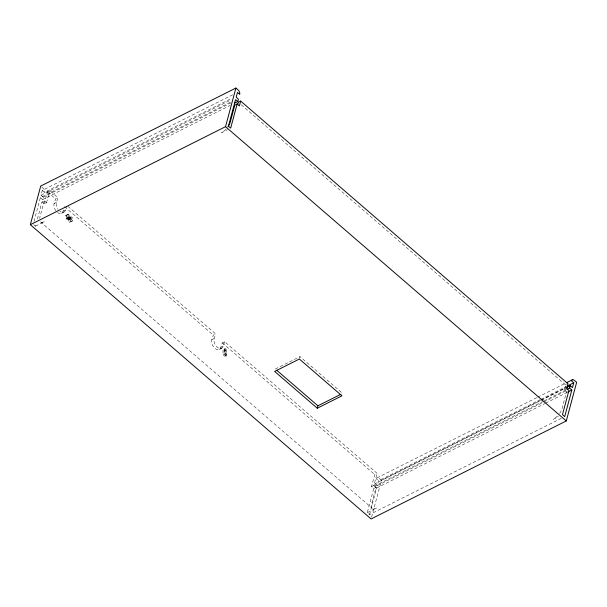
<?xml version="1.0" encoding="UTF-8"?>
<svg xmlns="http://www.w3.org/2000/svg" width="607" height="607" viewBox="0 0 607 607"><rect width="100%" height="100%" fill="white"/><g stroke="black" fill="none" stroke-linecap="round" stroke-linejoin="round"><path stroke-width="0.46" stroke-dasharray="3.04 2.28" d="M33.977 221.472L40.358 197.654L230.478 102.181M40.358 197.654L42.596 199.589L43.249 197.176L41.003 195.242L42.3 190.408L233.263 94.51M33.802 224.704L35.479 226.153L36.2 223.475M37.399 218.998L41.951 202.002L44.303 200.826L46.542 202.761L44.197 203.944L41.951 202.002M44.303 200.826L39.774 217.731A9.94 4.454 -49.2 0 0 39.63 218.345M44.197 203.944L47.429 191.865L49.782 190.681L57.984 197.768L56.428 202.381A6.624 4.021 63.3 0 0 58.097 209.377M46.542 202.761L49.782 190.681M69.077 216.972L67.901 217.564L69.023 218.528L70.2 217.943L69.077 216.972L68.432 219.385L67.256 219.977L66.133 219.013L66.785 216.593L67.961 216.001L66.838 215.037L65.662 215.629L66.785 216.593M66.133 219.013L67.309 218.421L67.961 216.001M67.256 219.977L67.901 217.564M69.357 219.461L70.533 218.869L69.418 217.905L68.242 218.497L69.357 219.461L70.01 217.048L71.186 216.456L72.301 217.427L71.656 219.84L70.48 220.432L71.603 221.396L72.779 220.811L71.656 219.84M70.533 218.869L71.186 216.456M70.48 220.432L71.125 218.019L72.301 217.427M224.097 351.203L225.273 350.611L224.15 349.64L222.974 350.231L224.097 351.203L224.749 348.782L225.918 348.198L227.193 353.752L226.016 354.344L224.893 353.373L226.07 352.788L227.193 353.752M225.273 350.611L225.918 348.198M299.57 358.236L300.002 356.628L342.598 393.412M561.323 418.291L369.511 514.607L367.273 512.672L373.737 488.521L371.499 486.586L374.731 474.515L377.084 473.331L224.643 341.688L222.291 342.872L220.736 347.485A6.624 4.021 63.3 0 1 214.961 348.441A6.624 4.021 63.3 0 1 211.767 339.738L213.323 335.125L215.675 333.941L67.665 206.13M371.499 486.586L373.851 485.41L377.084 473.331M369.511 514.607L376.628 488.043L374.39 486.108L375.035 483.696L540.647 400.529M373.851 485.41L376.09 487.345L371.56 504.25A9.94 4.454 -49.2 0 0 376.067 508.234L376.674 507.953M375.035 483.696L377.273 485.63L378.571 480.797L539.964 399.755M371.59 517.164L381.462 480.319L540.313 400.544M559.662 413.39A9.94 4.454 -49.2 0 0 562.052 408.594L566.581 391.69L564.335 389.747L565.633 384.921L567.985 383.738M55.943 210.834A6.624 4.021 63.3 0 1 54.076 203.565L55.632 198.944L57.984 197.768M57.498 212.458A6.624 4.021 63.3 0 0 63.045 211.304L63.56 209.764M63.045 211.304L65.397 210.121L66.687 206.281M224.643 341.688L223.088 346.301A6.624 4.021 63.3 0 1 217.314 347.265A6.624 4.021 63.3 0 1 214.119 338.562L215.675 333.941M221.267 132.857L227.473 129.731M553.053 419.376L558.47 416.652M35.479 226.153L44.888 221.434M367.273 512.672L376.067 508.234M42.3 190.408L44.539 192.343L231.282 98.569M41.003 195.242L231.123 99.768M43.249 197.176L230.835 102.978M42.596 199.589L230.182 105.39M54.076 203.565L56.428 202.381M61.611 213.307L63.963 212.131M65.662 215.629L69.168 214.074L70.2 217.943M68.242 218.497L69.274 222.359L70.45 221.775L69.418 217.905M211.767 339.738L214.119 338.562M220.736 347.485L223.088 346.301M219.309 349.488L221.661 348.312M226.07 352.788L226.548 356.165L225.372 356.757L223.126 354.822L224.302 354.23L224.15 349.64M275.312 369.026L300.002 356.628M377.106 477.83L536.808 397.631M537.65 397.206L565.534 383.207M540.807 399.33L566.156 386.598M541.163 400.127L565.663 387.82M541.497 400.104L565.997 387.797M564.335 389.747L566.688 388.571M374.39 486.108L543.386 401.242M544.229 400.817L566.194 389.785M377.273 485.63L542.893 402.464M543.735 402.039L566.551 390.582M373.737 488.521L376.09 487.345M376.628 488.043L544.783 403.602M545.625 403.177L566.748 392.57M66.838 215.037L69.168 214.074M69.274 222.359L72.779 220.811M241.199 104.753L565.633 384.921M41.822 187.024L42.945 187.995A3.316 2.011 63.3 0 1 44.539 192.343M47.429 191.865L55.632 198.944M64.592 206.691L213.323 335.125M222.291 342.872L374.731 474.515M381.462 480.319L379.216 478.384A3.316 2.011 63.3 0 0 376.332 478.862L378.571 480.797M70.01 217.048L71.125 218.019M67.309 218.421L68.432 219.385M224.302 354.23L226.548 356.165M40.464 221.813L372.258 508.332M67.992 214.666L69.023 218.528M224.749 348.782L226.016 354.344M224.893 353.373L225.372 356.757M222.974 350.231L223.126 354.822M65.397 210.121A6.624 4.021 63.3 0 1 59.85 211.282M44.281 221.714A9.94 4.454 -49.2 0 1 40.176 221.555M557.454 416.038A9.94 4.454 -49.2 0 1 553.675 419.042M226.252 128.889A9.94 4.454 -49.2 0 1 221.889 132.523"/><path stroke-width="0.91" d="M566.847 387.372L570.223 385.673L572.469 387.607L573.759 382.782L571.521 380.847A3.316 2.011 63.3 0 1 574.412 380.369L576.65 382.304L566.293 420.939L371.105 518.962L30.35 224.696L40.707 186.061L235.895 88.038L238.134 89.973A3.316 2.011 63.3 0 1 239.727 94.328L237.489 92.393L236.191 97.219L238.437 99.153L237.792 101.574L234.408 103.266M30.35 224.696L225.538 126.681L235.895 88.038M570.223 385.673L569.578 388.093L571.817 390.028L564.7 416.592L562.461 414.657L568.934 390.506L566.688 388.571L567.985 383.738L240.675 101.088L239.386 105.921L237.14 103.987L230.668 128.138L228.429 126.203L235.546 99.631L237.792 101.574M237.678 104.685L238.323 102.272L240.675 101.088M317.256 408.223L341.953 395.825L299.357 359.041L274.66 371.438L317.256 408.223L317.909 405.81L340.952 394.239M237.14 103.987L234.788 105.17L230.258 122.075A9.94 4.454 -49.2 0 1 227.868 126.871M566.384 382.782L572.295 379.807M566.999 386.173L573.759 382.782M567.044 389.36L569.578 388.093M567.598 392.145L571.817 390.028M225.538 126.681L566.293 420.939M276.731 370.255L317.909 405.81"/></g></svg>
